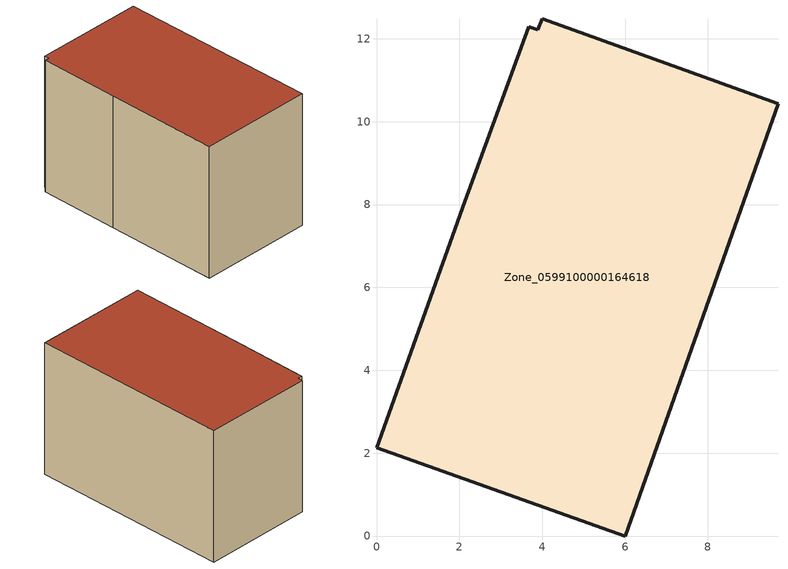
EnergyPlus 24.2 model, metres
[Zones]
Zone_0599100000164618
 floor ground (C_G): 3.67,12.29 3.9,12.22 4,12.48 9.69,10.44 6,0 0,2.13 2.13,8.07 z0.59
 wall outside (C_F): 2.13,8.07 0,2.13 6,0 9.69,10.44 4,12.48 3.9,12.22 3.67,12.29 2.13,8.07 z0.59:8
 roof outside (C_R): 3.9,12.22 3.67,12.29 2.13,8.07 0,2.13 6,0 9.69,10.44 4,12.48 z8
[BUILDING]
Pand.0599100000164618: North Axis=0; Terrain=City; Loads Convergence Tolerance Value=0.04; Temperature Convergence Tolerance Value=0.4; Solar Distribution=FullExterior; Maximum Number of Warmup Days=25; Minimum Number of Warmup Days=1
[Site:Location]
Rotterdam.The.Hague.AP_ZH_NLD Design_Conditions: Latitude=51.96; Longitude=4.45; Time Zone=1; Elevation=-4.5
[SITE:GROUNDTEMPERATURE:BUILDINGSURFACE]
18, 18, 18, 18, 18, 18, 18, 18, 18, 18, 18, 18
[MATERIAL] Thermal Absorptance=0.9; Solar Absorptance=0.7; Visible Absorptance=0.7
Name | Roughness | Thickness | Conductivity | Density | Specific Heat
G.TC.1965-1974 | MediumSmooth | 0.15 | 0.882353 | 540 | 1210
F.TC.1965-1974 | Rough | 0.3 | 0.697674 | 1920 | 840
R.TC.1965-1974 | MediumRough | 0.2 | 0.232558 | 1500 | 1000
[CONSTRUCTION]
C_G: G.TC.1965-1974
C_F: F.TC.1965-1974
C_R: R.TC.1965-1974
[ZONE]
Zone_0599100000164618: Type=1; Multiplier=1; Ceiling Height=Autocalculate; Volume=Autocalculate; Floor Area=autocalculate; Part of Total Floor Area=Yes
[ZONEINFILTRATION:DESIGNFLOWRATE]
Infil_Zone_0599100000164618: Zone or ZoneList or Space or SpaceList=Zone_0599100000164618; Schedule=AlwaysOn; Design Flow Rate Calculation Method=Flow/Area; Flow Rate per Floor Area=0.003; Constant Term Coefficient=1; Temperature Term Coefficient=0; Velocity Term Coefficient=0; Velocity Squared Term Coefficient=0
[HVACTEMPLATE:ZONE:IDEALLOADSAIRSYSTEM]
Zone_0599100000164618: Maximum Heating Supply Air Temperature=50; Minimum Cooling Supply Air Temperature=13; Maximum Heating Supply Air Humidity Ratio=0.0156; Minimum Cooling Supply Air Humidity Ratio=0.0077; Heating Limit=NoLimit; Cooling Limit=NoLimit; Dehumidification Control Type=ConstantSensibleHeatRatio; Cooling Sensible Heat Ratio=0.7; Dehumidification Setpoint=60; Humidification Control Type=None; Humidification Setpoint=30; Outdoor Air Method=None; Outdoor Air Flow Rate per Person=0.00944; Outdoor Air Flow Rate per Zone Floor Area=0; Outdoor Air Flow Rate per Zone=0; Demand Controlled Ventilation Type=None; Outdoor Air Economizer Type=NoEconomizer; Heat Recovery Type=None; Sensible Heat Recovery Effectiveness=0.7; Latent Heat Recovery Effectiveness=0.65
[ZONECONTROL:THERMOSTAT]
ThermostatControl_Zone_0599100000164618: Zone or ZoneList=Zone_0599100000164618; Control Type Schedule=DualSetpointControlType; Control 1=Thermostat_Zone_0599100000164618; Temperature Difference Between Cutout And Setpoint=0
[THERMOSTATSETPOINT:DUALSETPOINT]
Thermostat_Zone_0599100000164618: Heating Setpoint Temperature Schedule=HeatingSetpoint_Zone_0599100000164618; Cooling Setpoint Temperature Schedule=CoolingSetpoint_Zone_0599100000164618
[SCHEDULE:COMPACT]
HeatingSetpoint_Zone_0599100000164618: Through: 12/31, For: AllDays, Until: 24:00, 21
CoolingSetpoint_Zone_0599100000164618: Through: 12/31, For: AllDays, Until: 24:00, 24
DualSetpointControlType: Through: 12/31, For: AllDays, Until: 24:00, 4
AlwaysOn: Through: 12/31, For: AllDays, Until: 24:00, 1
